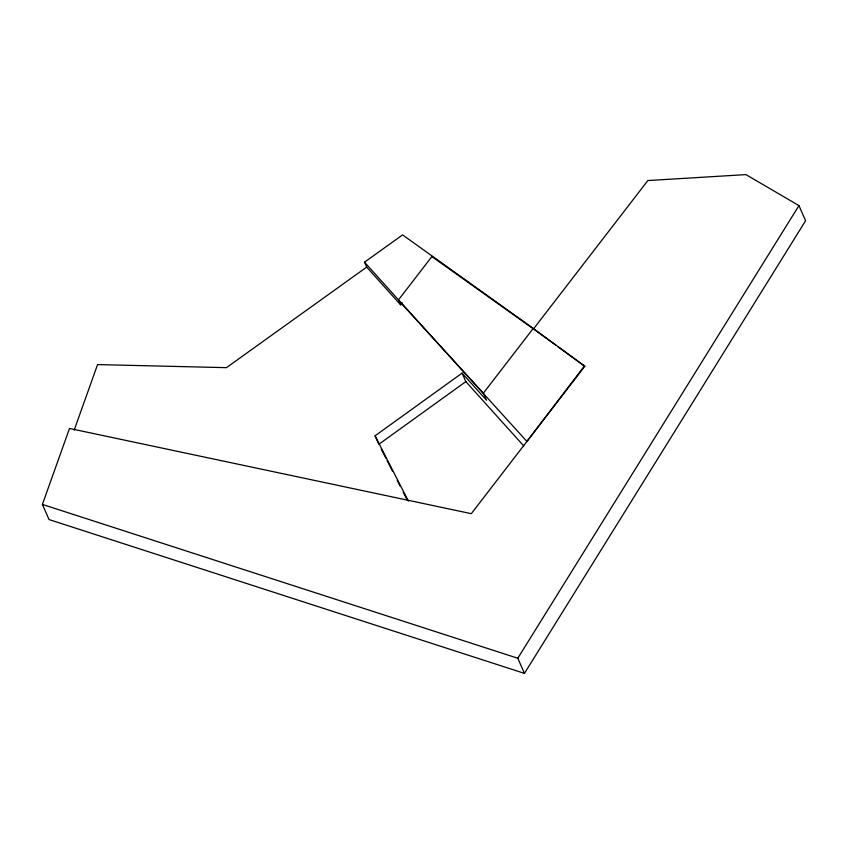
<?xml version="1.0" encoding="UTF-8"?>
<svg xmlns="http://www.w3.org/2000/svg" width="848" height="848" viewBox="0 0 848 848"><rect width="100%" height="100%" fill="white"/><g stroke="black" fill="none" stroke-linecap="round" stroke-linejoin="round"><path stroke-width="1.27" d="M432.279 256.838L533.477 328.939L647.851 180.55L745.954 174.614L798.954 205.598L805.6 220.734L524.446 673.386L49.046 519.559L42.4 504.422L69.504 428.452L471.297 513.676L584.802 366.272L533.254 328.43L402.588 234.885L364.523 262.17L366.686 267.109L400.648 304.824L402.238 302.757M74.179 430.137L97.562 364.587L226.437 367.661L366.686 267.109M524.446 673.386L517.799 658.249L798.954 205.598M526.809 441.585L584.579 365.764M526.576 441.077L398.475 299.895L432.056 256.329M483.402 393.112L533.254 328.43M378.335 443.26L375.07 435.819L462.107 373.109L486.54 400.256L483.625 393.62L398.698 300.404L400.648 304.824M378.802 444.32L465.838 381.611L462.107 373.109M42.4 504.422L517.799 658.249M533.477 328.939L555.928 345.274M558.069 346.832L584.802 366.272M364.523 262.17L398.475 299.895M465.838 381.611L523.788 445.995M375.07 435.819L408.418 501.147M381.187 448.995L385.946 458.323M387.144 460.655L392.497 471.159M397.267 480.487L400.235 486.317M403.213 492.158L407.39 500.32"/></g></svg>
